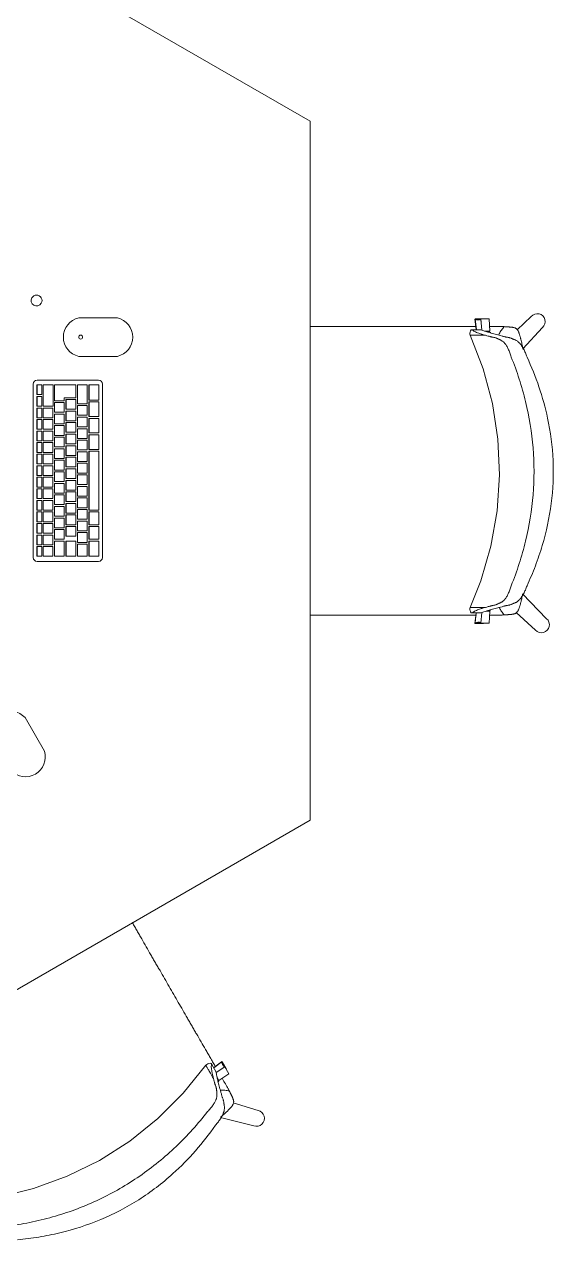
# Model space of a CAD drawing. Header units: millimetres. Extents: x 79795 to 317870, y -36033 to 97293.
# Drawn here: x 212063 to 212934, y 16366 to 18366 of the extents above; entities that cross this region are included whole.
import ezdxf

# ---------------------------------------------------------------- set-up
doc = ezdxf.new("R2010")
doc.units = ezdxf.units.MM
doc.header["$MEASUREMENT"] = 0
doc.layers.add('A-GENM', color=8, linetype='CONTINUOUS', lineweight=9)
doc.layers.add('I-FURN', color=8, linetype='CONTINUOUS', lineweight=9)

msp = doc.modelspace()

# ---------------------------------------------------------------- linework, layer by layer
at = {"layer": 'A-GENM'}
for p, q in [((212215.8, 17883.2), (212152.3, 17883.2)), ((212152.3, 17819.7), (212215.8, 17819.7)), ((212184.8, 17780.5), (212083.7, 17780.5)), ((212077.3, 17774.2), (212077.3, 17488.7)), ((212083.3, 17756.7), (212083.3, 17772.7)), ((212083.3, 17772.7), (212083.6, 17772.7)), ((212091.5, 17772.7), (212083.6, 17772.7)), ((212083.6, 17772.7), (212083.6, 17756.7)), ((212091.5, 17756.7), (212091.5, 17772.7)), ((212093.5, 17737.7), (212093.5, 17772.7)), ((212093.5, 17772.7), (212093.8, 17772.7)), ((212110, 17772.7), (212093.8, 17772.7)), ((212093.8, 17772.7), (212093.8, 17737.7)), ((212110, 17737.7), (212110, 17772.7)), ((212112.2, 17746.7), (212112.2, 17772.7)), ((212112.2, 17772.7), (212112.5, 17772.7)), ((212147.3, 17772.7), (212112.5, 17772.7)), ((212112.5, 17772.7), (212112.5, 17746.7)), ((212147.3, 17751.7), (212147.3, 17772.7)), ((212150, 17741.7), (212150, 17772.7)), ((212150, 17772.7), (212150.3, 17772.7)), ((212166.3, 17772.7), (212150.3, 17772.7)), ((212150.3, 17772.7), (212150.3, 17741.7)), ((212166.3, 17741.7), (212166.3, 17772.7)), ((212169, 17747.7), (212169, 17772.7)), ((212169, 17772.7), (212169.2, 17772.7)), ((212185.2, 17772.7), (212169.2, 17772.7)), ((212169.2, 17772.7), (212169.2, 17747.7)), ((212185.2, 17747.7), (212185.2, 17772.7)), ((212191.2, 17488.7), (212191.2, 17774.2)), ((212083.3, 17756.7), (212083.6, 17756.7)), ((212083.3, 17737.7), (212083.3, 17753.7)), ((212083.3, 17753.7), (212083.6, 17753.7)), ((212083.3, 17737.7), (212083.6, 17737.7)), ((212083.6, 17756.7), (212091.5, 17756.7)), ((212091.5, 17753.7), (212083.6, 17753.7)), ((212083.6, 17753.7), (212083.6, 17737.7)), ((212083.6, 17737.7), (212091.5, 17737.7)), ((212091.5, 17737.7), (212091.5, 17753.7)), ((212093.5, 17737.7), (212093.8, 17737.7)), ((212093.8, 17737.7), (212110, 17737.7)), ((212112.2, 17746.7), (212112.5, 17746.7)), ((212112.2, 17727.7), (212112.2, 17743.7)), ((212112.2, 17743.7), (212112.5, 17743.7)), ((212112.5, 17746.7), (212128.4, 17746.7)), ((212128.4, 17743.7), (212112.5, 17743.7)), ((212112.5, 17743.7), (212112.5, 17727.7)), ((212128.4, 17746.7), (212128.4, 17751.7)), ((212128.4, 17751.7), (212147.3, 17751.7)), ((212128.4, 17727.7), (212128.4, 17743.7)), ((212131.1, 17732.7), (212131.1, 17748.7)), ((212131.1, 17748.7), (212131.4, 17748.7)), ((212147.3, 17748.7), (212131.4, 17748.7)), ((212131.4, 17748.7), (212131.4, 17732.7)), ((212147.3, 17732.7), (212147.3, 17748.7)), ((212150, 17741.7), (212150.3, 17741.7)), ((212150, 17722.7), (212150, 17738.7)), ((212150, 17738.7), (212150.3, 17738.7)), ((212150.3, 17741.7), (212166.3, 17741.7)), ((212166.3, 17738.7), (212150.3, 17738.7)), ((212150.3, 17738.7), (212150.3, 17722.7)), ((212166.3, 17722.7), (212166.3, 17738.7)), ((212169, 17747.7), (212169.2, 17747.7)), ((212169, 17720.7), (212169, 17744.7)), ((212169, 17744.7), (212169.2, 17744.7)), ((212169.2, 17747.7), (212185.2, 17747.7)), ((212185.2, 17744.7), (212169.2, 17744.7)), ((212169.2, 17744.7), (212169.2, 17720.7)), ((212185.2, 17720.7), (212185.2, 17744.7)), ((212083.3, 17718.7), (212083.3, 17734.7)), ((212083.3, 17734.7), (212083.6, 17734.7)), ((212083.3, 17718.7), (212083.6, 17718.7)), ((212091.5, 17734.7), (212083.6, 17734.7)), ((212083.6, 17734.7), (212083.6, 17718.7)), ((212083.6, 17718.7), (212091.5, 17718.7)), ((212091.5, 17718.7), (212091.5, 17734.7)), ((212093.5, 17718.7), (212093.5, 17734.7)), ((212093.5, 17734.7), (212093.8, 17734.7)), ((212093.5, 17718.7), (212093.8, 17718.7)), ((212109.8, 17734.7), (212093.8, 17734.7)), ((212093.8, 17734.7), (212093.8, 17718.7)), ((212093.8, 17718.7), (212109.8, 17718.7)), ((212109.8, 17718.7), (212109.8, 17734.7)), ((212112.2, 17727.7), (212112.5, 17727.7)), ((212112.2, 17708.7), (212112.2, 17724.7)), ((212112.2, 17724.7), (212112.5, 17724.7)), ((212112.5, 17727.7), (212128.4, 17727.7)), ((212128.4, 17724.7), (212112.5, 17724.7)), ((212112.5, 17724.7), (212112.5, 17708.7)), ((212128.4, 17708.7), (212128.4, 17724.7)), ((212131.1, 17732.7), (212131.4, 17732.7)), ((212131.1, 17713.7), (212131.1, 17729.7)), ((212131.1, 17729.7), (212131.4, 17729.7)), ((212131.4, 17732.7), (212147.3, 17732.7)), ((212147.3, 17729.7), (212131.4, 17729.7)), ((212131.4, 17729.7), (212131.4, 17713.7)), ((212147.3, 17713.7), (212147.3, 17729.7)), ((212150, 17722.7), (212150.3, 17722.7)), ((212150, 17703.7), (212150, 17719.7)), ((212150, 17719.7), (212150.3, 17719.7)), ((212150.3, 17722.7), (212166.3, 17722.7)), ((212166.3, 17719.7), (212150.3, 17719.7)), ((212150.3, 17719.7), (212150.3, 17703.7)), ((212166.3, 17703.7), (212166.3, 17719.7)), ((212169, 17720.7), (212169.2, 17720.7)), ((212169, 17693.7), (212169, 17717.7)), ((212169, 17717.7), (212169.2, 17717.7)), ((212169.2, 17720.7), (212185.2, 17720.7)), ((212185.2, 17717.7), (212169.2, 17717.7)), ((212169.2, 17717.7), (212169.2, 17693.7)), ((212185.2, 17693.7), (212185.2, 17717.7)), ((212083.3, 17699.7), (212083.3, 17715.7)), ((212083.3, 17715.7), (212083.6, 17715.7)), ((212083.3, 17699.7), (212083.6, 17699.7)), ((212091.5, 17715.7), (212083.6, 17715.7)), ((212083.6, 17715.7), (212083.6, 17699.7)), ((212083.6, 17699.7), (212091.5, 17699.7)), ((212091.5, 17699.7), (212091.5, 17715.7)), ((212093.5, 17699.7), (212093.5, 17715.7)), ((212093.5, 17715.7), (212093.8, 17715.7)), ((212093.5, 17699.7), (212093.8, 17699.7)), ((212109.8, 17715.7), (212093.8, 17715.7)), ((212093.8, 17715.7), (212093.8, 17699.7)), ((212093.8, 17699.7), (212109.8, 17699.7)), ((212109.8, 17699.7), (212109.8, 17715.7)), ((212112.2, 17708.7), (212112.5, 17708.7)), ((212112.2, 17689.7), (212112.2, 17705.7)), ((212112.2, 17705.7), (212112.5, 17705.7)), ((212112.5, 17708.7), (212128.4, 17708.7)), ((212128.4, 17705.7), (212112.5, 17705.7)), ((212112.5, 17705.7), (212112.5, 17689.7)), ((212128.4, 17689.7), (212128.4, 17705.7)), ((212131.1, 17713.7), (212131.4, 17713.7)), ((212131.1, 17694.7), (212131.1, 17710.7)), ((212131.1, 17710.7), (212131.4, 17710.7)), ((212131.4, 17713.7), (212147.3, 17713.7)), ((212147.3, 17710.7), (212131.4, 17710.7)), ((212131.4, 17710.7), (212131.4, 17694.7)), ((212147.3, 17694.7), (212147.3, 17710.7)), ((212150, 17703.7), (212150.3, 17703.7)), ((212150, 17684.7), (212150, 17700.7)), ((212150, 17700.7), (212150.3, 17700.7)), ((212150.3, 17703.7), (212166.3, 17703.7)), ((212166.3, 17700.7), (212150.3, 17700.7)), ((212150.3, 17700.7), (212150.3, 17684.7)), ((212166.3, 17684.7), (212166.3, 17700.7)), ((212083.3, 17680.7), (212083.3, 17696.7)), ((212083.3, 17696.7), (212083.6, 17696.7)), ((212083.3, 17680.7), (212083.6, 17680.7)), ((212083.3, 17661.7), (212083.3, 17677.7)), ((212083.3, 17677.7), (212083.6, 17677.7)), ((212091.5, 17696.7), (212083.6, 17696.7)), ((212083.6, 17696.7), (212083.6, 17680.7)), ((212083.6, 17680.7), (212091.5, 17680.7)), ((212091.5, 17677.7), (212083.6, 17677.7)), ((212083.6, 17677.7), (212083.6, 17661.7)), ((212091.5, 17680.7), (212091.5, 17696.7)), ((212091.5, 17661.7), (212091.5, 17677.7)), ((212093.5, 17680.7), (212093.5, 17696.7)), ((212093.5, 17696.7), (212093.8, 17696.7)), ((212093.5, 17680.7), (212093.8, 17680.7)), ((212093.5, 17661.7), (212093.5, 17677.7)), ((212093.5, 17677.7), (212093.8, 17677.7)), ((212109.8, 17696.7), (212093.8, 17696.7)), ((212093.8, 17696.7), (212093.8, 17680.7)), ((212093.8, 17680.7), (212109.8, 17680.7)), ((212109.8, 17677.7), (212093.8, 17677.7)), ((212093.8, 17677.7), (212093.8, 17661.7)), ((212109.8, 17680.7), (212109.8, 17696.7)), ((212109.8, 17661.7), (212109.8, 17677.7)), ((212112.2, 17689.7), (212112.5, 17689.7)), ((212112.2, 17670.7), (212112.2, 17686.7)), ((212112.2, 17686.7), (212112.5, 17686.7)), ((212112.5, 17689.7), (212128.4, 17689.7)), ((212128.4, 17686.7), (212112.5, 17686.7)), ((212112.5, 17686.7), (212112.5, 17670.7)), ((212128.4, 17670.7), (212128.4, 17686.7)), ((212131.1, 17694.7), (212131.4, 17694.7)), ((212131.1, 17675.7), (212131.1, 17691.7)), ((212131.1, 17691.7), (212131.4, 17691.7)), ((212131.4, 17694.7), (212147.3, 17694.7)), ((212147.3, 17691.7), (212131.4, 17691.7)), ((212131.4, 17691.7), (212131.4, 17675.7)), ((212147.3, 17675.7), (212147.3, 17691.7)), ((212150, 17684.7), (212150.3, 17684.7)), ((212150, 17665.7), (212150, 17681.7)), ((212150, 17681.7), (212150.3, 17681.7)), ((212150.3, 17684.7), (212166.3, 17684.7)), ((212166.3, 17681.7), (212150.3, 17681.7)), ((212150.3, 17681.7), (212150.3, 17665.7)), ((212166.3, 17665.7), (212166.3, 17681.7)), ((212169, 17693.7), (212169.2, 17693.7)), ((212169, 17666.7), (212169, 17690.7)), ((212169, 17690.7), (212169.2, 17690.7)), ((212169.2, 17693.7), (212185.2, 17693.7)), ((212185.2, 17690.7), (212169.2, 17690.7)), ((212169.2, 17690.7), (212169.2, 17666.7)), ((212185.2, 17666.7), (212185.2, 17690.7)), ((212083.3, 17661.7), (212083.6, 17661.7)), ((212083.3, 17642.7), (212083.3, 17658.7)), ((212083.3, 17658.7), (212083.6, 17658.7)), ((212083.6, 17661.7), (212091.5, 17661.7)), ((212091.5, 17658.7), (212083.6, 17658.7)), ((212083.6, 17658.7), (212083.6, 17642.7)), ((212091.5, 17642.7), (212091.5, 17658.7)), ((212093.5, 17661.7), (212093.8, 17661.7)), ((212093.5, 17642.7), (212093.5, 17658.7)), ((212093.5, 17658.7), (212093.8, 17658.7)), ((212093.8, 17661.7), (212109.8, 17661.7)), ((212109.8, 17658.7), (212093.8, 17658.7)), ((212093.8, 17658.7), (212093.8, 17642.7)), ((212109.8, 17642.7), (212109.8, 17658.7)), ((212112.2, 17670.7), (212112.5, 17670.7)), ((212112.2, 17651.7), (212112.2, 17667.7)), ((212112.2, 17667.7), (212112.5, 17667.7)), ((212112.5, 17670.7), (212128.4, 17670.7)), ((212128.4, 17667.7), (212112.5, 17667.7)), ((212112.5, 17667.7), (212112.5, 17651.7)), ((212128.4, 17651.7), (212128.4, 17667.7)), ((212131.1, 17675.7), (212131.4, 17675.7)), ((212131.1, 17656.7), (212131.1, 17672.7)), ((212131.1, 17672.7), (212131.4, 17672.7)), ((212131.4, 17675.7), (212147.3, 17675.7)), ((212147.3, 17672.7), (212131.4, 17672.7)), ((212131.4, 17672.7), (212131.4, 17656.7)), ((212147.3, 17656.7), (212147.3, 17672.7)), ((212150, 17665.7), (212150.3, 17665.7)), ((212150, 17646.7), (212150, 17662.7)), ((212150, 17662.7), (212150.3, 17662.7)), ((212150.3, 17665.7), (212166.3, 17665.7)), ((212166.3, 17662.7), (212150.3, 17662.7)), ((212150.3, 17662.7), (212150.3, 17646.7)), ((212166.3, 17646.7), (212166.3, 17662.7)), ((212169, 17666.7), (212169.2, 17666.7)), ((212169, 17566.7), (212169, 17663.7)), ((212169, 17663.7), (212169.2, 17663.7)), ((212169.2, 17666.7), (212185.2, 17666.7)), ((212185.2, 17663.7), (212169.2, 17663.7)), ((212169.2, 17663.7), (212169.2, 17566.7)), ((212185.2, 17566.7), (212185.2, 17663.7)), ((212083.3, 17642.7), (212083.6, 17642.7)), ((212083.3, 17623.7), (212083.3, 17639.7)), ((212083.3, 17639.7), (212083.6, 17639.7)), ((212083.6, 17642.7), (212091.5, 17642.7)), ((212091.5, 17639.7), (212083.6, 17639.7)), ((212083.6, 17639.7), (212083.6, 17623.7)), ((212091.5, 17623.7), (212091.5, 17639.7)), ((212093.5, 17642.7), (212093.8, 17642.7)), ((212093.5, 17623.7), (212093.5, 17639.7)), ((212093.5, 17639.7), (212093.8, 17639.7)), ((212093.8, 17642.7), (212109.8, 17642.7)), ((212109.8, 17639.7), (212093.8, 17639.7)), ((212093.8, 17639.7), (212093.8, 17623.7)), ((212109.8, 17623.7), (212109.8, 17639.7)), ((212112.2, 17651.7), (212112.5, 17651.7)), ((212112.2, 17632.7), (212112.2, 17648.7)), ((212112.2, 17648.7), (212112.5, 17648.7)), ((212112.5, 17651.7), (212128.4, 17651.7)), ((212128.4, 17648.7), (212112.5, 17648.7)), ((212112.5, 17648.7), (212112.5, 17632.7)), ((212128.4, 17632.7), (212128.4, 17648.7)), ((212131.1, 17656.7), (212131.4, 17656.7)), ((212131.1, 17637.7), (212131.1, 17653.7)), ((212131.1, 17653.7), (212131.4, 17653.7)), ((212131.1, 17637.7), (212131.4, 17637.7)), ((212131.4, 17656.7), (212147.3, 17656.7)), ((212147.3, 17653.7), (212131.4, 17653.7)), ((212131.4, 17653.7), (212131.4, 17637.7)), ((212131.4, 17637.7), (212147.3, 17637.7)), ((212147.3, 17637.7), (212147.3, 17653.7)), ((212150, 17646.7), (212150.3, 17646.7)), ((212150, 17627.7), (212150, 17643.7)), ((212150, 17643.7), (212150.3, 17643.7)), ((212150.3, 17646.7), (212166.3, 17646.7)), ((212166.3, 17643.7), (212150.3, 17643.7)), ((212150.3, 17643.7), (212150.3, 17627.7)), ((212166.3, 17627.7), (212166.3, 17643.7)), ((212083.3, 17623.7), (212083.6, 17623.7)), ((212083.3, 17604.7), (212083.3, 17620.7)), ((212083.3, 17620.7), (212083.6, 17620.7)), ((212083.6, 17623.7), (212091.5, 17623.7)), ((212091.5, 17620.7), (212083.6, 17620.7)), ((212083.6, 17620.7), (212083.6, 17604.7)), ((212091.5, 17604.7), (212091.5, 17620.7)), ((212093.5, 17623.7), (212093.8, 17623.7)), ((212093.5, 17604.7), (212093.5, 17620.7)), ((212093.5, 17620.7), (212093.8, 17620.7)), ((212093.8, 17623.7), (212109.8, 17623.7)), ((212109.8, 17620.7), (212093.8, 17620.7)), ((212093.8, 17620.7), (212093.8, 17604.7)), ((212109.8, 17604.7), (212109.8, 17620.7)), ((212112.2, 17632.7), (212112.5, 17632.7)), ((212112.2, 17613.7), (212112.2, 17629.7)), ((212112.2, 17629.7), (212112.5, 17629.7)), ((212112.5, 17632.7), (212128.4, 17632.7)), ((212128.4, 17629.7), (212112.5, 17629.7)), ((212112.5, 17629.7), (212112.5, 17613.7)), ((212128.4, 17613.7), (212128.4, 17629.7)), ((212131.1, 17618.7), (212131.1, 17634.7)), ((212131.1, 17634.7), (212131.4, 17634.7)), ((212131.1, 17618.7), (212131.4, 17618.7)), ((212147.3, 17634.7), (212131.4, 17634.7)), ((212131.4, 17634.7), (212131.4, 17618.7)), ((212131.4, 17618.7), (212147.3, 17618.7)), ((212147.3, 17618.7), (212147.3, 17634.7)), ((212150, 17627.7), (212150.3, 17627.7)), ((212150, 17608.7), (212150, 17624.7)), ((212150, 17624.7), (212150.3, 17624.7)), ((212150.3, 17627.7), (212166.3, 17627.7)), ((212166.3, 17624.7), (212150.3, 17624.7)), ((212150.3, 17624.7), (212150.3, 17608.7)), ((212166.3, 17608.7), (212166.3, 17624.7)), ((212083.3, 17604.7), (212083.6, 17604.7)), ((212083.3, 17585.7), (212083.3, 17601.7)), ((212083.3, 17601.7), (212083.6, 17601.7)), ((212083.6, 17604.7), (212091.5, 17604.7)), ((212091.5, 17601.7), (212083.6, 17601.7)), ((212083.6, 17601.7), (212083.6, 17585.7)), ((212091.5, 17585.7), (212091.5, 17601.7)), ((212093.5, 17604.7), (212093.8, 17604.7)), ((212093.5, 17585.7), (212093.5, 17601.7)), ((212093.5, 17601.7), (212093.8, 17601.7)), ((212093.8, 17604.7), (212109.8, 17604.7)), ((212109.8, 17601.7), (212093.8, 17601.7)), ((212093.8, 17601.7), (212093.8, 17585.7)), ((212109.8, 17585.7), (212109.8, 17601.7)), ((212112.2, 17613.7), (212112.5, 17613.7)), ((212112.2, 17594.7), (212112.2, 17610.7)), ((212112.2, 17610.7), (212112.5, 17610.7)), ((212112.5, 17613.7), (212128.4, 17613.7)), ((212128.4, 17610.7), (212112.5, 17610.7)), ((212112.5, 17610.7), (212112.5, 17594.7)), ((212128.4, 17594.7), (212128.4, 17610.7)), ((212131.1, 17599.7), (212131.1, 17615.7)), ((212131.1, 17615.7), (212131.4, 17615.7)), ((212131.1, 17599.7), (212131.4, 17599.7)), ((212147.3, 17615.7), (212131.4, 17615.7)), ((212131.4, 17615.7), (212131.4, 17599.7)), ((212131.4, 17599.7), (212147.3, 17599.7)), ((212147.3, 17599.7), (212147.3, 17615.7)), ((212150, 17608.7), (212150.3, 17608.7)), ((212150, 17589.7), (212150, 17605.7)), ((212150, 17605.7), (212150.3, 17605.7)), ((212150.3, 17608.7), (212166.3, 17608.7)), ((212166.3, 17605.7), (212150.3, 17605.7)), ((212150.3, 17605.7), (212150.3, 17589.7)), ((212166.3, 17589.7), (212166.3, 17605.7)), ((212083.3, 17585.7), (212083.6, 17585.7)), ((212083.3, 17566.7), (212083.3, 17582.7)), ((212083.3, 17582.7), (212083.6, 17582.7)), ((212083.6, 17585.7), (212091.5, 17585.7)), ((212091.5, 17582.7), (212083.6, 17582.7)), ((212083.6, 17582.7), (212083.6, 17566.7)), ((212091.5, 17566.7), (212091.5, 17582.7)), ((212093.5, 17585.7), (212093.8, 17585.7)), ((212093.5, 17566.7), (212093.5, 17582.7)), ((212093.5, 17582.7), (212093.8, 17582.7)), ((212093.8, 17585.7), (212109.8, 17585.7)), ((212109.8, 17582.7), (212093.8, 17582.7)), ((212093.8, 17582.7), (212093.8, 17566.7)), ((212109.8, 17566.7), (212109.8, 17582.7)), ((212112.2, 17594.7), (212112.5, 17594.7)), ((212112.2, 17575.7), (212112.2, 17591.7)), ((212112.2, 17591.7), (212112.5, 17591.7)), ((212112.5, 17594.7), (212128.4, 17594.7)), ((212128.4, 17591.7), (212112.5, 17591.7)), ((212112.5, 17591.7), (212112.5, 17575.7)), ((212128.4, 17575.7), (212128.4, 17591.7)), ((212131.1, 17580.7), (212131.1, 17596.7)), ((212131.1, 17596.7), (212131.4, 17596.7)), ((212131.1, 17580.7), (212131.4, 17580.7)), ((212131.1, 17561.7), (212131.1, 17577.7)), ((212131.1, 17577.7), (212131.4, 17577.7)), ((212147.3, 17596.7), (212131.4, 17596.7)), ((212131.4, 17596.7), (212131.4, 17580.7)), ((212131.4, 17580.7), (212147.3, 17580.7)), ((212147.3, 17577.7), (212131.4, 17577.7)), ((212131.4, 17577.7), (212131.4, 17561.7)), ((212147.3, 17580.7), (212147.3, 17596.7)), ((212147.3, 17561.7), (212147.3, 17577.7)), ((212150, 17589.7), (212150.3, 17589.7)), ((212150, 17570.7), (212150, 17586.7)), ((212150, 17586.7), (212150.3, 17586.7)), ((212150.3, 17589.7), (212166.3, 17589.7)), ((212166.3, 17586.7), (212150.3, 17586.7)), ((212150.3, 17586.7), (212150.3, 17570.7)), ((212166.3, 17570.7), (212166.3, 17586.7)), ((212083.3, 17566.7), (212083.6, 17566.7)), ((212083.3, 17547.7), (212083.3, 17563.7)), ((212083.3, 17563.7), (212083.6, 17563.7)), ((212083.6, 17566.7), (212091.5, 17566.7)), ((212091.5, 17563.7), (212083.6, 17563.7)), ((212083.6, 17563.7), (212083.6, 17547.7)), ((212091.5, 17547.7), (212091.5, 17563.7)), ((212093.5, 17566.7), (212093.8, 17566.7)), ((212093.5, 17547.7), (212093.5, 17563.7)), ((212093.5, 17563.7), (212093.8, 17563.7)), ((212093.8, 17566.7), (212109.8, 17566.7)), ((212109.8, 17563.7), (212093.8, 17563.7)), ((212093.8, 17563.7), (212093.8, 17547.7)), ((212109.8, 17547.7), (212109.8, 17563.7)), ((212112.2, 17575.7), (212112.5, 17575.7)), ((212112.2, 17556.7), (212112.2, 17572.7)), ((212112.2, 17572.7), (212112.5, 17572.7)), ((212112.5, 17575.7), (212128.4, 17575.7)), ((212128.4, 17572.7), (212112.5, 17572.7)), ((212112.5, 17572.7), (212112.5, 17556.7)), ((212128.4, 17556.7), (212128.4, 17572.7)), ((212131.1, 17561.7), (212131.4, 17561.7)), ((212131.1, 17542.7), (212131.1, 17558.7)), ((212131.1, 17558.7), (212131.4, 17558.7)), ((212131.4, 17561.7), (212147.3, 17561.7)), ((212147.3, 17558.7), (212131.4, 17558.7)), ((212131.4, 17558.7), (212131.4, 17542.7)), ((212147.3, 17542.7), (212147.3, 17558.7)), ((212150, 17570.7), (212150.3, 17570.7)), ((212150, 17551.7), (212150, 17567.7)), ((212150, 17567.7), (212150.3, 17567.7)), ((212150.3, 17570.7), (212166.3, 17570.7)), ((212166.3, 17567.7), (212150.3, 17567.7)), ((212150.3, 17567.7), (212150.3, 17551.7)), ((212166.3, 17551.7), (212166.3, 17567.7)), ((212169, 17566.7), (212169.2, 17566.7)), ((212169, 17542.7), (212169, 17563.7)), ((212169, 17563.7), (212169.2, 17563.7)), ((212169.2, 17566.7), (212185.2, 17566.7)), ((212185.2, 17563.7), (212169.2, 17563.7)), ((212169.2, 17563.7), (212169.2, 17542.7)), ((212185.2, 17542.7), (212185.2, 17563.7)), ((212083.3, 17547.7), (212083.6, 17547.7)), ((212083.3, 17528.7), (212083.3, 17544.7)), ((212083.3, 17544.7), (212083.6, 17544.7)), ((212083.6, 17547.7), (212091.5, 17547.7)), ((212091.5, 17544.7), (212083.6, 17544.7)), ((212083.6, 17544.7), (212083.6, 17528.7)), ((212091.5, 17528.7), (212091.5, 17544.7)), ((212093.5, 17547.7), (212093.8, 17547.7)), ((212093.5, 17528.7), (212093.5, 17544.7)), ((212093.5, 17544.7), (212093.8, 17544.7)), ((212093.8, 17547.7), (212109.8, 17547.7)), ((212109.8, 17544.7), (212093.8, 17544.7)), ((212093.8, 17544.7), (212093.8, 17528.7)), ((212109.8, 17528.7), (212109.8, 17544.7)), ((212112.2, 17556.7), (212112.5, 17556.7)), ((212112.2, 17537.7), (212112.2, 17553.7)), ((212112.2, 17553.7), (212112.5, 17553.7)), ((212112.2, 17537.7), (212112.5, 17537.7)), ((212112.5, 17556.7), (212128.4, 17556.7)), ((212128.4, 17553.7), (212112.5, 17553.7)), ((212112.5, 17553.7), (212112.5, 17537.7)), ((212112.5, 17537.7), (212128.4, 17537.7)), ((212128.4, 17537.7), (212128.4, 17553.7)), ((212131.1, 17542.7), (212131.4, 17542.7)), ((212131.1, 17523.7), (212131.1, 17539.7)), ((212131.1, 17539.7), (212131.4, 17539.7)), ((212131.4, 17542.7), (212147.3, 17542.7)), ((212147.3, 17539.7), (212131.4, 17539.7)), ((212131.4, 17539.7), (212131.4, 17523.7)), ((212147.3, 17523.7), (212147.3, 17539.7)), ((212150, 17551.7), (212150.3, 17551.7)), ((212150, 17532.7), (212150, 17548.7)), ((212150, 17548.7), (212150.3, 17548.7)), ((212150.3, 17551.7), (212166.3, 17551.7)), ((212166.3, 17548.7), (212150.3, 17548.7)), ((212150.3, 17548.7), (212150.3, 17532.7)), ((212166.3, 17532.7), (212166.3, 17548.7)), ((212169, 17542.7), (212169.2, 17542.7)), ((212169, 17518.7), (212169, 17539.7)), ((212169, 17539.7), (212169.2, 17539.7)), ((212169.2, 17542.7), (212185.2, 17542.7)), ((212185.2, 17539.7), (212169.2, 17539.7)), ((212169.2, 17539.7), (212169.2, 17518.7)), ((212185.2, 17518.7), (212185.2, 17539.7)), ((212083.3, 17528.7), (212083.6, 17528.7)), ((212083.3, 17509.7), (212083.3, 17525.7)), ((212083.3, 17525.7), (212083.6, 17525.7)), ((212083.6, 17528.7), (212091.5, 17528.7)), ((212091.5, 17525.7), (212083.6, 17525.7)), ((212083.6, 17525.7), (212083.6, 17509.7)), ((212091.5, 17509.7), (212091.5, 17525.7)), ((212093.5, 17528.7), (212093.8, 17528.7)), ((212093.5, 17509.7), (212093.5, 17525.7)), ((212093.5, 17525.7), (212093.8, 17525.7)), ((212093.8, 17528.7), (212109.8, 17528.7)), ((212109.8, 17525.7), (212093.8, 17525.7)), ((212093.8, 17525.7), (212093.8, 17509.7)), ((212109.8, 17509.7), (212109.8, 17525.7)), ((212112.2, 17518.7), (212112.2, 17534.7)), ((212112.2, 17534.7), (212112.5, 17534.7)), ((212112.2, 17518.7), (212112.5, 17518.7)), ((212128.4, 17534.7), (212112.5, 17534.7)), ((212112.5, 17534.7), (212112.5, 17518.7)), ((212112.5, 17518.7), (212128.4, 17518.7)), ((212128.4, 17518.7), (212128.4, 17534.7)), ((212131.1, 17523.7), (212131.4, 17523.7)), ((212131.4, 17523.7), (212147.3, 17523.7)), ((212150, 17532.7), (212150.3, 17532.7)), ((212150, 17513.7), (212150, 17529.7)), ((212150, 17529.7), (212150.3, 17529.7)), ((212150.3, 17532.7), (212166.3, 17532.7)), ((212166.3, 17529.7), (212150.3, 17529.7)), ((212150.3, 17529.7), (212150.3, 17513.7)), ((212166.3, 17513.7), (212166.3, 17529.7)), ((212169, 17518.7), (212169.2, 17518.7)), ((212169.2, 17518.7), (212185.2, 17518.7)), ((212083.3, 17509.7), (212083.6, 17509.7)), ((212083.3, 17490.7), (212083.3, 17506.7)), ((212083.3, 17506.7), (212083.6, 17506.7)), ((212083.6, 17509.7), (212091.5, 17509.7)), ((212091.5, 17506.7), (212083.6, 17506.7)), ((212083.6, 17506.7), (212083.6, 17490.7)), ((212091.5, 17490.7), (212091.5, 17506.7)), ((212093.5, 17509.7), (212093.8, 17509.7)), ((212093.5, 17490.7), (212093.5, 17506.7)), ((212093.5, 17506.7), (212093.8, 17506.7)), ((212093.8, 17509.7), (212109.8, 17509.7)), ((212109.8, 17506.7), (212093.8, 17506.7)), ((212093.8, 17506.7), (212093.8, 17490.7)), ((212109.8, 17490.7), (212109.8, 17506.7)), ((212112.2, 17490.7), (212112.2, 17515.7)), ((212112.2, 17515.7), (212112.5, 17515.7)), ((212128.4, 17515.7), (212112.5, 17515.7)), ((212112.5, 17515.7), (212112.5, 17490.7)), ((212128.4, 17490.7), (212128.4, 17515.7)), ((212131.1, 17490.7), (212131.1, 17515.7)), ((212131.1, 17515.7), (212131.4, 17515.7)), ((212147.3, 17515.7), (212131.4, 17515.7)), ((212131.4, 17515.7), (212131.4, 17490.7)), ((212147.3, 17490.7), (212147.3, 17515.7)), ((212150, 17513.7), (212150.3, 17513.7)), ((212150, 17490.7), (212150, 17510.7)), ((212150, 17510.7), (212150.3, 17510.7)), ((212150.3, 17513.7), (212166.3, 17513.7)), ((212166.3, 17510.7), (212150.3, 17510.7)), ((212150.3, 17510.7), (212150.3, 17490.7)), ((212166.3, 17490.7), (212166.3, 17510.7)), ((212169, 17490.7), (212169, 17515.7)), ((212169, 17515.7), (212169.2, 17515.7)), ((212185.2, 17515.7), (212169.2, 17515.7)), ((212169.2, 17515.7), (212169.2, 17490.7)), ((212185.2, 17490.7), (212185.2, 17515.7)), ((212083.3, 17490.7), (212083.6, 17490.7)), ((212083.6, 17490.7), (212091.5, 17490.7)), ((212083.7, 17482.3), (212184.8, 17482.3)), ((212093.5, 17490.7), (212093.8, 17490.7)), ((212093.8, 17490.7), (212109.8, 17490.7)), ((212112.2, 17490.7), (212112.5, 17490.7)), ((212112.5, 17490.7), (212128.4, 17490.7)), ((212131.1, 17490.7), (212131.4, 17490.7)), ((212131.4, 17490.7), (212147.3, 17490.7)), ((212150, 17490.7), (212150.3, 17490.7)), ((212150.3, 17490.7), (212166.3, 17490.7)), ((212169, 17490.7), (212169.2, 17490.7)), ((212169.2, 17490.7), (212185.2, 17490.7)), ((212095.7, 17170.3), (212064, 17225.3))]:
    msp.add_line(p, q, dxfattribs=at)
for centre, radius, start, end in [((212159.4, 17851.4), 32.5, 102.6804, 257.3196), ((212208.6, 17851.4), 32.5, 282.6804, 77.3196), ((212155.4, 17851.4), 3.16, 90, 270), ((212155.4, 17851.4), 3.16, 270, 90), ((212083.7, 17774.2), 6.35, 90, 180), ((212184.8, 17774.2), 6.35, 0, 90), ((212083.7, 17488.7), 6.35, 180, 270), ((212184.8, 17488.7), 6.35, 270, 0), ((212040, 17203.2), 32.5, 42.6804, 197.3196), ((212064.7, 17160.6), 32.5, 222.6804, 17.3196)]:
    msp.add_arc(centre, radius, start, end, dxfattribs=at)
at = {"layer": 'I-FURN'}
for p, q in [((212532.8, 18206.6), (211536.9, 18781.5)), ((212532.9, 17056.6), (212532.8, 18206.6)), ((212804.2, 17880.7), (212806.3, 17863.5)), ((212804.3, 17881.6), (212806.5, 17863.5)), ((212817.6, 17881.6), (212804.3, 17881.6)), ((212815.2, 17862.9), (212814, 17881.3)), ((212814, 17881.3), (212827.3, 17881.3)), ((212815.2, 17863), (212814, 17880.3)), ((212827.3, 17881.3), (212828.7, 17861.4)), ((212896.6, 17885.2), (212873.8, 17863.1)), ((212795.8, 17858.1), (212796, 17859.6)), ((212795.9, 17856.2), (212795.8, 17858.1)), ((212796, 17859.6), (212796.8, 17861.7)), ((212796.8, 17861.7), (212798, 17863.5)), ((212813.7, 17863.5), (212800.1, 17863.5)), ((212828.7, 17861.4), (212819.9, 17861.4)), ((212828.7, 17860.4), (212822.8, 17860.4)), ((212883.1, 17831.9), (212915.3, 17867)), ((212796.4, 17854.4), (212795.9, 17856.2)), ((212796.4, 17854.4), (212817.7, 17799.2)), ((212817.7, 17799.2), (212832.9, 17742.1)), ((212832.9, 17742.1), (212841.8, 17683.7)), ((212841.8, 17683.7), (212844.4, 17624.6)), ((212844.4, 17624.6), (212840.6, 17565.6)), ((212840.6, 17565.6), (212830.4, 17507.3)), ((212830.4, 17507.3), (212813.9, 17450.5)), ((212813.9, 17450.5), (212796.4, 17406.6)), ((212922, 17388), (212882.6, 17428.7)), ((212795.9, 17404.8), (212795.8, 17402.9)), ((212795.8, 17402.9), (212796, 17401.4)), ((212796.4, 17406.6), (212795.9, 17404.8)), ((212796, 17401.4), (212796.8, 17399.3)), ((212796.8, 17399.3), (212798, 17397.5)), ((212813.7, 17397.5), (212800.1, 17397.5)), ((212806.3, 17397.5), (212804.2, 17380.3)), ((212806.2, 17397.5), (212804.3, 17381.3)), ((212814, 17380.6), (212815.2, 17398)), ((212822.8, 17400.5), (212828.7, 17400.5)), ((212825.7, 17401.5), (212828.7, 17401.5)), ((212828.7, 17400.5), (212827.3, 17380.6)), ((212872.2, 17398.3), (212903.8, 17369.3)), ((212804.2, 17380.3), (212817.6, 17380.3)), ((212827.3, 17380.6), (212814, 17380.6)), ((211536.9, 16481.5), (212532.9, 17056.6)), ((212387.3, 16659.1), (212374.2, 16649.3)), ((212388.1, 16659.6), (212374.3, 16649.2)), ((212394.8, 16648), (212388.1, 16659.6)), ((212361.5, 16653.2), (212324.3, 16607.2)), ((212363, 16654.7), (212361.5, 16653.2)), ((212364.9, 16655.9), (212363, 16654.7)), ((212366.4, 16656.3), (212364.9, 16655.9)), ((212368.3, 16656.6), (212366.4, 16656.3)), ((212370.1, 16656.4), (212368.3, 16656.6)), ((212371.2, 16654.6), (212378, 16642.8)), ((212378.3, 16641.3), (212392.7, 16651)), ((212399.4, 16639.4), (212382.8, 16628.3)), ((212392.7, 16651), (212399.4, 16639.4)), ((212382.8, 16628.3), (212379.9, 16633.4)), ((212382, 16627.8), (212380.5, 16630.4)), ((212324.3, 16607.2), (212282.5, 16565.5)), ((212447.4, 16578.9), (212406.5, 16591.7)), ((212282.5, 16565.5), (212236.3, 16528.5)), ((212385.4, 16567.6), (212440.3, 16553.7)), ((212236.3, 16528.5), (212186.4, 16496.8)), ((212186.4, 16496.8), (212133.4, 16470.6)), ((212133.4, 16470.6), (212077.9, 16450.3)), ((212077.9, 16450.3), (212020.5, 16436.1))]:
    msp.add_line(p, q, dxfattribs=at)
for centre, radius, start, end in [((212082.8, 17911.5), 9, 330, 150), ((212082.8, 17911.5), 9, 150, 330), ((212906.6, 17876.8), 13.1, 311.9896, 139.6059), ((212913.5, 17378.1), 13.1, 221.9662, 49.5824), ((212444.7, 16566.1), 13.1, 250.4176, 78.0338)]:
    msp.add_arc(centre, radius, start, end, dxfattribs=at)
for centre, major_axis, start_param, end_param in [((212809.6, 17897.1), (0, 17.4), 2.819103, 3.398599), ((212809.7, 17898.1), (0, 17.4), 2.819103, 3.398599), ((212823, 17898.1), (0, 17.4), 2.819103, 2.902745), ((212809.6, 17363.8), (0, 17.4), 6.026179, 6.605675), ((212809.7, 17364.8), (0, 17.4), 6.026179, 6.605675), ((212823, 17363.8), (0, 17.4), 0.238848, 0.322489), ((212404.3, 16662.7), (-15.1, -8.7), 5.960696, 6.540192), ((212405.1, 16663.2), (-15.1, -8.7), 5.960696, 6.540192), ((212411.8, 16651.6), (-15.1, -8.7), 5.960696, 6.044337)]:
    msp.add_ellipse(centre, major_axis=major_axis, ratio=0.978487, start_param=start_param, end_param=end_param, dxfattribs=at)
for points, knots in [([(212532.5, 17868.8), (212532.7, 17868.8), (212537.8, 17868.8), (212548.1, 17868.8), (212563.5, 17868.8), (212578.6, 17868.8), (212591.2, 17868.8), (212601.3, 17868.8), (212608.9, 17868.8), (212616.5, 17868.8), (212626.6, 17868.8), (212638.9, 17868.8), (212651.3, 17868.8), (212661.2, 17868.8), (212668.8, 17868.8), (212676.4, 17868.8), (212686.4, 17868.8), (212698.8, 17868.8), (212711.3, 17868.8), (212721.4, 17868.8), (212729.1, 17868.8), (212736.7, 17868.8), (212746.8, 17868.8), (212759.3, 17868.8), (212774.3, 17868.8), (212789.8, 17868.8), (212800.5, 17868.8), (212806.1, 17868.8), (212806.5, 17868.8)], [-0.751114, -0.751114, -0.751114, -0.751114, -0.75, -0.7142857, -0.6785714, -0.6428571, -0.6071429, -0.5892857, -0.5714286, -0.5535714, -0.5357143, -0.5, -0.4642857, -0.4464286, -0.4285714, -0.4107143, -0.3928571, -0.3571429, -0.3214286, -0.3035714, -0.2857143, -0.2678571, -0.25, -0.2142857, -0.1785714, -0.1428571, -0.1071429, -0.103964, -0.103964, -0.103964, -0.103964]), ([(212800.1, 17863.5), (212799.5, 17863.5), (212798.7, 17863.5), (212798, 17863.5), (212797.9, 17863.5), (212798.6, 17863.5), (212799.3, 17863.5), (212799.7, 17863.5)], [0, 0, 0, 0, 0.125, 0.25, 0.375, 0.5, 0.5837817, 0.5837817, 0.5837817, 0.5837817]), ([(212820.8, 17861), (212822.7, 17860.4), (212826, 17859.3), (212831, 17857.9), (212835.1, 17856.7), (212839.3, 17855.6), (212843.8, 17854.4), (212847.8, 17853.3), (212851.1, 17852.5), (212852.7, 17852), (212853.5, 17851.8)], [0, 0, 0, 0, 0.1428571, 0.2142857, 0.2857143, 0.3571429, 0.4285714, 0.5, 0.5357143, 0.5679815, 0.5679815, 0.5679815, 0.5679815]), ([(212852, 17868.6), (212850.4, 17866.7), (212847.6, 17862.9), (212844.8, 17858.2), (212843.4, 17855.4), (212843.1, 17854.5)], [0, 0, 0, 0, 0.02777778, 0.05555556, 0.06696683, 0.06696683, 0.06696683, 0.06696683]), ([(212852, 17868.6), (212853.1, 17868.5), (212854.8, 17868.4), (212856.7, 17868.3), (212857.8, 17868.2), (212858.6, 17868.2), (212859.4, 17868.1), (212860.5, 17868), (212861.7, 17867.9), (212862.9, 17867.8), (212863.8, 17867.7), (212864.3, 17867.7), (212864.7, 17867.6), (212865.1, 17867.6), (212865.6, 17867.5), (212866.5, 17867.4), (212867.7, 17867.2), (212869, 17866.8), (212870.3, 17866.4), (212871.5, 17865.8), (212872.7, 17864.9), (212873.6, 17863.9), (212874.2, 17863), (212874.7, 17862.3), (212875.1, 17861.7), (212875.6, 17860.7), (212876.1, 17859.4), (212876.8, 17857.7), (212877.4, 17855.9), (212877.9, 17854.2), (212878.4, 17852.6), (212878.8, 17851), (212879.2, 17849.3), (212879.7, 17847.5), (212880.3, 17845), (212881.3, 17840.6), (212882.1, 17836.9), (212882.6, 17834.5)], [0, 0, 0, 0, 0.0625, 0.09375, 0.109375, 0.125, 0.140625, 0.15625, 0.1875, 0.21875, 0.234375, 0.242188, 0.25, 0.257812, 0.265625, 0.28125, 0.3125, 0.34375, 0.375, 0.40625, 0.4375, 0.46875, 0.484375, 0.5, 0.515625, 0.53125, 0.5625, 0.59375, 0.625, 0.65625, 0.6875, 0.71875, 0.75, 0.78125, 0.8125, 0.875, 1, 1, 1, 1]), ([(212797.1, 17854.4), (212797.4, 17854.4), (212798, 17854.4), (212800, 17854.4), (212803.9, 17854.4), (212811.1, 17854.4), (212817.6, 17854.4), (212821.4, 17854.4)], [0.4444444, 0.4444444, 0.4444444, 0.4444444, 0.5138889, 0.5833333, 0.7222222, 0.8611111, 1, 1, 1, 1]), ([(212863.7, 17818.6), (212863, 17821.1), (212861.5, 17825.8), (212859.4, 17830.8), (212857.6, 17834.4), (212856.2, 17836.9), (212855, 17838.7), (212854.1, 17839.9), (212853.6, 17840.6), (212853.2, 17841.1), (212852.8, 17841.6), (212852.3, 17842.2), (212851.4, 17843.1), (212850, 17844.3), (212848.3, 17845.5), (212846.6, 17846.5), (212844.9, 17847.3), (212843.2, 17848), (212841.9, 17848.6), (212841.1, 17848.9), (212840.6, 17849.2), (212840.2, 17849.3), (212839.9, 17849.5), (212839.4, 17849.7), (212838.7, 17850), (212837.7, 17850.3), (212836.5, 17850.7), (212835, 17851), (212833.6, 17851.2), (212832.1, 17851.5), (212830.9, 17851.7), (212829.7, 17852.1), (212828.1, 17852.5), (212825.3, 17853.3), (212822.9, 17853.9), (212821.4, 17854.4)], [0, 0, 0, 0, 0.0625, 0.125, 0.15625, 0.1875, 0.21875, 0.234375, 0.242188, 0.25, 0.257812, 0.265625, 0.28125, 0.3125, 0.34375, 0.375, 0.40625, 0.4375, 0.46875, 0.484375, 0.492188, 0.5, 0.507812, 0.515625, 0.53125, 0.5625, 0.59375, 0.625, 0.6875, 0.71875, 0.75, 0.78125, 0.8125, 0.875, 1, 1, 1, 1]), ([(212853.8, 17851.8), (212854.2, 17851.7), (212855.1, 17851.5), (212856.7, 17851.2), (212858.4, 17850.9), (212860.2, 17850.5), (212861.5, 17850.2), (212862.7, 17849.8), (212863.5, 17849.5), (212864, 17849.3), (212864.4, 17849.2), (212864.8, 17849), (212865.3, 17848.8), (212866.2, 17848.4), (212867.5, 17847.9), (212869.2, 17847.3), (212870.9, 17846.5), (212872.6, 17845.6), (212874.3, 17844.4), (212875.8, 17843.3), (212876.7, 17842.3), (212877.3, 17841.7), (212877.7, 17841.3), (212878.1, 17840.8), (212878.7, 17840.1), (212879.6, 17838.9), (212881, 17837.1), (212882.5, 17834.6), (212884.6, 17831), (212887.1, 17825.9), (212888.9, 17821.1), (212889.8, 17818.6)], [0.5714286, 0.5714286, 0.5714286, 0.5714286, 0.5892857, 0.6071429, 0.6428571, 0.6607143, 0.6785714, 0.6964286, 0.7053571, 0.7098214, 0.7142857, 0.71875, 0.7232143, 0.7321429, 0.75, 0.7678571, 0.7857143, 0.8035714, 0.8214286, 0.8392857, 0.8482143, 0.8526786, 0.8571429, 0.8616071, 0.8660714, 0.875, 0.8928571, 0.9107143, 0.9285714, 0.9642857, 1, 1, 1, 1]), ([(212863.7, 17442.3), (212868.6, 17454.3), (212877.4, 17478.5), (212891.5, 17528), (212901.8, 17591.7), (212901.8, 17669.2), (212891.5, 17732.9), (212877.4, 17782.5), (212868.6, 17806.7), (212863.7, 17818.6)], [-1, -1, -1, -1, -0.9, -0.8, -0.6, -0.4, -0.2, -0.1, 0, 0, 0, 0]), ([(212889.8, 17818.6), (212897.3, 17802.6), (212910.4, 17769.7), (212926.2, 17712.8), (212934.7, 17648.3), (212931.6, 17577.3), (212919.1, 17519.5), (212903.9, 17474.8), (212894.8, 17453.1), (212889.8, 17442.3)], [-1, -1, -1, -1, -0.863636, -0.727273, -0.545455, -0.363636, -0.181818, -0.090909, 0, 0, 0, 0]), ([(212821.4, 17406.6), (212822.9, 17407), (212825.3, 17407.7), (212828.1, 17408.5), (212829.7, 17408.9), (212830.9, 17409.2), (212832.1, 17409.5), (212833.6, 17409.8), (212835, 17410), (212836.5, 17410.3), (212837.7, 17410.6), (212838.7, 17411), (212839.4, 17411.3), (212839.9, 17411.5), (212840.2, 17411.6), (212840.6, 17411.8), (212841.1, 17412), (212841.9, 17412.4), (212843.2, 17413), (212844.9, 17413.7), (212846.6, 17414.5), (212848.3, 17415.5), (212850, 17416.6), (212851.4, 17417.8), (212852.3, 17418.8), (212852.8, 17419.4), (212853.2, 17419.9), (212853.6, 17420.4), (212854.1, 17421), (212855, 17422.2), (212856.2, 17424.1), (212857.6, 17426.6), (212859.4, 17430.2), (212861.5, 17435.2), (212863, 17439.9), (212863.7, 17442.3)], [0, 0, 0, 0, 0.125, 0.1875, 0.21875, 0.25, 0.28125, 0.3125, 0.375, 0.40625, 0.4375, 0.46875, 0.484375, 0.492188, 0.5, 0.507812, 0.515625, 0.53125, 0.5625, 0.59375, 0.625, 0.65625, 0.6875, 0.71875, 0.734375, 0.742188, 0.75, 0.757812, 0.765625, 0.78125, 0.8125, 0.84375, 0.875, 0.9375, 1, 1, 1, 1]), ([(212889.8, 17442.3), (212888.9, 17439.8), (212887.1, 17435.1), (212884.6, 17430), (212882.5, 17426.4), (212881, 17423.9), (212879.6, 17422), (212878.7, 17420.8), (212878.1, 17420.2), (212877.7, 17419.7), (212877.3, 17419.2), (212876.7, 17418.6), (212875.8, 17417.7), (212874.3, 17416.5), (212872.6, 17415.4), (212870.9, 17414.5), (212869.2, 17413.7), (212867.5, 17413), (212866.2, 17412.5), (212865.3, 17412.2), (212864.8, 17412), (212864.4, 17411.8), (212864, 17411.6), (212863.5, 17411.4), (212862.7, 17411.1), (212861.5, 17410.7), (212860.2, 17410.4), (212858.4, 17410.1), (212856.7, 17409.8), (212855.1, 17409.5), (212854.2, 17409.3), (212853.8, 17409.2)], [0, 0, 0, 0, 0.0357143, 0.0714286, 0.0892857, 0.1071429, 0.125, 0.1339286, 0.1383929, 0.1428571, 0.1473214, 0.1517857, 0.1607143, 0.1785714, 0.1964286, 0.2142857, 0.2321429, 0.25, 0.2678571, 0.2767857, 0.28125, 0.2857143, 0.2901786, 0.2946429, 0.3035714, 0.3214286, 0.3392857, 0.3571429, 0.3928571, 0.4107143, 0.4285714, 0.4285714, 0.4285714, 0.4285714]), ([(212882.6, 17428.3), (212882.1, 17426), (212881.3, 17422.2), (212880.3, 17417.8), (212879.7, 17415.4), (212879.2, 17413.5), (212878.8, 17411.8), (212878.4, 17410.3), (212877.9, 17408.7), (212877.4, 17407), (212876.8, 17405.2), (212876.1, 17403.5), (212875.6, 17402.2), (212875.1, 17401.2), (212874.7, 17400.5), (212874.2, 17399.8), (212873.6, 17399), (212872.7, 17398), (212871.5, 17397.1), (212870.3, 17396.5), (212869, 17396), (212867.7, 17395.7), (212866.5, 17395.5), (212865.6, 17395.4), (212865.1, 17395.3), (212864.7, 17395.2), (212864.3, 17395.2), (212863.8, 17395.1), (212862.9, 17395), (212861.7, 17394.9), (212860.5, 17394.8), (212859.4, 17394.8), (212858.6, 17394.7), (212857.8, 17394.6), (212856.7, 17394.6), (212854.8, 17394.5), (212853.1, 17394.4), (212852, 17394.3)], [0, 0, 0, 0, 0.125, 0.1875, 0.21875, 0.25, 0.28125, 0.3125, 0.34375, 0.375, 0.40625, 0.4375, 0.46875, 0.484375, 0.5, 0.515625, 0.53125, 0.5625, 0.59375, 0.625, 0.65625, 0.6875, 0.71875, 0.734375, 0.742188, 0.75, 0.757812, 0.765625, 0.78125, 0.8125, 0.84375, 0.859375, 0.875, 0.890625, 0.90625, 0.9375, 1, 1, 1, 1]), ([(212821.4, 17406.6), (212818.4, 17406.6), (212813, 17406.6), (212806.6, 17406.6), (212801.9, 17406.6), (212799.2, 17406.6), (212797.8, 17406.6), (212797.3, 17406.6), (212797.1, 17406.6)], [0, 0, 0, 0, 0.1111111, 0.2222222, 0.3333333, 0.4444444, 0.5, 0.5555556, 0.5555556, 0.5555556, 0.5555556]), ([(212799.7, 17397.5), (212799.3, 17397.5), (212798.6, 17397.5), (212797.9, 17397.5), (212798, 17397.5), (212798.7, 17397.5), (212799.5, 17397.5), (212800.1, 17397.5)], [0.4171888, 0.4171888, 0.4171888, 0.4171888, 0.5, 0.625, 0.75, 0.875, 1, 1, 1, 1]), ([(212853.5, 17409.1), (212853.2, 17409), (212852.4, 17408.8), (212850.8, 17408.4), (212847.8, 17407.6), (212843.8, 17406.6), (212839.3, 17405.4), (212835.1, 17404.2), (212831, 17403.1), (212827.2, 17402), (212823.8, 17400.9), (212821.8, 17400.3), (212820.8, 17399.9)], [0.4320185, 0.4320185, 0.4320185, 0.4320185, 0.4464286, 0.4642857, 0.5, 0.5714286, 0.6428571, 0.7142857, 0.7857143, 0.8571429, 0.9285714, 1, 1, 1, 1]), ([(212843.7, 17407), (212843.9, 17406.6), (212845.1, 17404.3), (212847.6, 17400), (212850.4, 17396.2), (212852, 17394.3)], [0.93933321, 0.93933321, 0.93933321, 0.93933321, 0.94444444, 0.97222222, 1, 1, 1, 1]), ([(212806.6, 17394.1), (212805.9, 17394.1), (212802.6, 17394.1), (212796.8, 17394.1), (212789, 17394.1), (212781.3, 17394.1), (212771.2, 17394.1), (212758.8, 17394.1), (212746.6, 17394.1), (212736.6, 17394.1), (212729.1, 17394.1), (212721.4, 17394.1), (212711.4, 17394.1), (212699, 17394.1), (212684.1, 17394.1), (212668.9, 17394.1), (212653.8, 17394.1), (212638.8, 17394.1), (212626.3, 17394.1), (212616.2, 17394.1), (212608.6, 17394.1), (212601, 17394.1), (212590.9, 17394.1), (212578.5, 17394.1), (212566, 17394.1), (212555.9, 17394.1), (212548.3, 17394.1), (212540.7, 17394.1), (212535.5, 17394.1), (212532.8, 17394.1), (212532.6, 17394.1)], [-0.8977274, -0.8977274, -0.8977274, -0.8977274, -0.8928571, -0.875, -0.8571429, -0.8392857, -0.8214286, -0.7857143, -0.75, -0.7321429, -0.7142857, -0.6964286, -0.6785714, -0.6428571, -0.6071429, -0.5714286, -0.5357143, -0.5, -0.4642857, -0.4464286, -0.4285714, -0.4107143, -0.3928571, -0.3571429, -0.3214286, -0.3035714, -0.2857143, -0.2678571, -0.25, -0.2485148, -0.2485148, -0.2485148, -0.2485148]), ([(212240.3, 16888), (212240.4, 16887.8), (212241.8, 16885.5), (212244.4, 16881), (212248.2, 16874.4), (212252, 16867.8), (212257.1, 16859), (212263.3, 16848.2), (212269.5, 16837.4), (212274.5, 16828.7), (212278.4, 16822.1), (212282.2, 16815.5), (212287.2, 16806.8), (212293.5, 16796), (212300.9, 16783), (212308.5, 16769.9), (212316.1, 16756.7), (212323.5, 16743.9), (212329.8, 16733.1), (212334.8, 16724.4), (212338.6, 16717.8), (212342.4, 16711.2), (212347.3, 16702.6), (212353.5, 16692), (212359.6, 16681.3), (212364.7, 16672.6), (212368.6, 16665.9), (212372.5, 16659.1), (212375.4, 16654.1), (212377, 16651.2), (212377.4, 16650.6)], [-0.7515277, -0.7515277, -0.7515277, -0.7515277, -0.75, -0.7321429, -0.7142857, -0.6964286, -0.6785714, -0.6428571, -0.6071429, -0.5892857, -0.5714286, -0.5535714, -0.5357143, -0.5, -0.4642857, -0.4285714, -0.3928571, -0.3571429, -0.3214286, -0.3035714, -0.2857143, -0.2678571, -0.25, -0.2142857, -0.1785714, -0.1607143, -0.1428571, -0.125, -0.1071429, -0.1022726, -0.1022726, -0.1022726, -0.1022726]), ([(212361.5, 16653.2), (212361.5, 16653.2), (212361.5, 16653.1), (212361.8, 16652.6), (212362.2, 16651.8), (212363.2, 16650.1), (212365.2, 16646.7), (212368.8, 16640.5), (212372.1, 16634.8), (212373.9, 16631.6)], [0.3374293, 0.3374293, 0.3374293, 0.3374293, 0.3888889, 0.4444444, 0.5138889, 0.5833333, 0.7222222, 0.8611111, 1, 1, 1, 1]), ([(212371.4, 16642.7), (212371.1, 16644.2), (212370.6, 16647.1), (212370.2, 16650.6), (212370.5, 16653.1), (212370.9, 16654.2), (212371.2, 16654.6)], [0.3422864, 0.3422864, 0.3422864, 0.3422864, 0.5, 0.6666667, 0.8333333, 1, 1, 1, 1]), ([(212364.2, 16577), (212366, 16578.9), (212369.2, 16582.5), (212372.6, 16586.9), (212374.8, 16590.2), (212376.2, 16592.7), (212377.2, 16594.7), (212377.8, 16596), (212378.1, 16596.8), (212378.4, 16597.4), (212378.6, 16598), (212378.8, 16598.7), (212379.2, 16600), (212379.5, 16601.8), (212379.7, 16603.9), (212379.7, 16605.8), (212379.6, 16607.7), (212379.4, 16609.5), (212379.2, 16610.9), (212379.1, 16611.8), (212379, 16612.3), (212379, 16612.7), (212379, 16613.1), (212378.9, 16613.6), (212378.8, 16614.4), (212378.6, 16615.5), (212378.3, 16616.7), (212377.8, 16618.1), (212377.3, 16619.5), (212376.8, 16620.9), (212376.4, 16622), (212376.1, 16623.2), (212375.7, 16624.8), (212374.9, 16627.6), (212374.3, 16630), (212373.9, 16631.6)], [0, 0, 0, 0, 0.0625, 0.125, 0.15625, 0.1875, 0.21875, 0.234375, 0.242188, 0.25, 0.257812, 0.265625, 0.28125, 0.3125, 0.34375, 0.375, 0.40625, 0.4375, 0.46875, 0.484375, 0.492188, 0.5, 0.507812, 0.515625, 0.53125, 0.5625, 0.59375, 0.625, 0.6875, 0.71875, 0.75, 0.78125, 0.8125, 0.875, 1, 1, 1, 1]), ([(212379.5, 16635.4), (212379.8, 16633.4), (212380.5, 16630.1), (212381.8, 16625), (212382.8, 16620.9), (212384, 16616.7), (212385.2, 16612.2), (212386.3, 16608.2), (212387.2, 16604.8), (212387.8, 16602.7), (212388.3, 16601), (212388.9, 16599.4), (212389.5, 16597.8), (212390, 16596.1), (212390.4, 16594.7), (212390.7, 16593.5), (212390.8, 16592.7), (212390.9, 16592.1), (212391, 16591.7), (212391, 16591.3), (212391.1, 16590.8), (212391.2, 16589.8), (212391.4, 16588.4), (212391.7, 16586.6), (212391.9, 16584.8), (212391.9, 16582.8), (212391.8, 16580.8), (212391.5, 16579), (212391.2, 16577.6), (212391, 16576.9), (212390.8, 16576.3), (212390.6, 16575.7), (212390.3, 16574.9), (212389.7, 16573.4), (212388.7, 16571.3), (212387.4, 16568.7), (212385.3, 16565.1), (212382.1, 16560.5), (212378.9, 16556.5), (212377.2, 16554.5)], [0, 0, 0, 0, 0.142857, 0.214286, 0.285714, 0.357143, 0.428571, 0.5, 0.535714, 0.571429, 0.589286, 0.607143, 0.642857, 0.660714, 0.678571, 0.696429, 0.705357, 0.709821, 0.714286, 0.71875, 0.723214, 0.732143, 0.75, 0.767857, 0.785714, 0.803571, 0.821429, 0.839286, 0.848214, 0.852679, 0.857143, 0.861607, 0.866071, 0.875, 0.892857, 0.910714, 0.928571, 0.964286, 1, 1, 1, 1]), ([(212381.6, 16625.8), (212381.9, 16626.2), (212382.3, 16627.1), (212382.6, 16627.9), (212382.8, 16628.3)], [-0.5281276, -0.5281276, -0.5281276, -0.5281276, -0.3333333, -0.1258677, -0.1258677, -0.1258677, -0.1258677]), ([(212399.9, 16611.2), (212397.5, 16611.6), (212392.8, 16612.2), (212387.8, 16612.3), (212385.2, 16612.1), (212384.8, 16612.1)], [0, 0, 0, 0, 0.02777778, 0.05555556, 0.06066679, 0.06066679, 0.06066679, 0.06066679]), ([(212399.9, 16611.2), (212400.4, 16610.2), (212401.1, 16608.7), (212402, 16607), (212402.5, 16606), (212402.9, 16605.3), (212403.2, 16604.5), (212403.7, 16603.6), (212404.2, 16602.5), (212404.7, 16601.4), (212405.1, 16600.6), (212405.3, 16600.1), (212405.4, 16599.8), (212405.6, 16599.4), (212405.8, 16598.9), (212406.1, 16598.1), (212406.5, 16596.9), (212406.9, 16595.6), (212407.1, 16594.3), (212407.2, 16593), (212407, 16591.5), (212406.6, 16590.2), (212406.2, 16589.2), (212405.8, 16588.5), (212405.4, 16587.8), (212404.8, 16586.9), (212404, 16585.7), (212402.9, 16584.3), (212401.6, 16582.9), (212400.4, 16581.6), (212399.2, 16580.4), (212398.1, 16579.2), (212396.9, 16578), (212395.5, 16576.7), (212393.7, 16575), (212390.3, 16571.9), (212387.5, 16569.3), (212385.7, 16567.7)], [0, 0, 0, 0, 0.0625, 0.09375, 0.109375, 0.125, 0.140625, 0.15625, 0.1875, 0.21875, 0.234375, 0.242188, 0.25, 0.257812, 0.265625, 0.28125, 0.3125, 0.34375, 0.375, 0.40625, 0.4375, 0.46875, 0.484375, 0.5, 0.515625, 0.53125, 0.5625, 0.59375, 0.625, 0.65625, 0.6875, 0.71875, 0.75, 0.78125, 0.8125, 0.875, 1, 1, 1, 1]), ([(212038.3, 16388.9), (212051.1, 16390.7), (212076.4, 16395.1), (212126.4, 16407.7), (212186.7, 16430.6), (212253.8, 16469.4), (212303.8, 16510.2), (212339.7, 16547.1), (212356.2, 16566.9), (212364.2, 16577)], [-1, -1, -1, -1, -0.9, -0.8, -0.6, -0.4, -0.2, -0.1, 0, 0, 0, 0]), ([(212377.2, 16554.5), (212367, 16540), (212345.1, 16512.1), (212303.7, 16470), (212252.1, 16430.4), (212189.1, 16397.6), (212132.8, 16379.5), (212086.5, 16370.3), (212063.1, 16367.4), (212051.3, 16366.3)], [-1, -1, -1, -1, -0.863636, -0.727273, -0.545455, -0.363636, -0.181818, -0.090909, 0, 0, 0, 0])]:
    msp.add_open_spline(points, degree=3, knots=knots, dxfattribs=at)
for points in [[(212821.4, 17854.4), (212819.4, 17854.9), (212815.5, 17856), (212810.6, 17857.6), (212806.4, 17859.2), (212803.1, 17860.6), (212801, 17862.1), (212800.3, 17863), (212800.1, 17863.5)], [(212813.7, 17863.5), (212814.8, 17863.1), (212817.1, 17862.3), (212819.5, 17861.5), (212820.8, 17861)], [(212829.3, 17868.8), (212835.8, 17868.8), (212842.1, 17868.8), (212848.2, 17868.8)], [(212830.3, 17858.1), (212830, 17858.5), (212829.7, 17858.9), (212829.5, 17859.3)], [(212848.2, 17868.8), (212848.8, 17868.7), (212850.1, 17868.7), (212851.4, 17868.6), (212852, 17868.6)], [(212883.3, 17830.9), (212883.1, 17832.1), (212882.9, 17833.3), (212882.6, 17834.5)], [(212882.6, 17834.5), (212882.9, 17833.3), (212883.1, 17832.1), (212883.3, 17830.9)], [(212800.1, 17397.5), (212800.3, 17397.9), (212801, 17398.8), (212803.1, 17400.3), (212806.4, 17401.8), (212810.6, 17403.3), (212815.5, 17405), (212819.4, 17406.1), (212821.4, 17406.6)], [(212820.8, 17399.9), (212819.5, 17399.5), (212817.1, 17398.7), (212814.8, 17397.9), (212813.7, 17397.5)], [(212829.5, 17401.7), (212829.6, 17401.8), (212829.7, 17402), (212829.9, 17402.2)], [(212848.2, 17394.1), (212842, 17394.1), (212835.7, 17394.1), (212829.2, 17394.1)], [(212852, 17394.3), (212851.4, 17394.3), (212850.1, 17394.2), (212848.8, 17394.1), (212848.2, 17394.1)], [(212371.2, 16654.6), (212370.9, 16655.1), (212370.5, 16655.8), (212370.2, 16656.4), (212370.1, 16656.5), (212370.3, 16656), (212370.5, 16655.7)], [(212373.9, 16631.6), (212373.4, 16633.6), (212372.4, 16637.5), (212371.7, 16640.9), (212371.4, 16642.5)], [(212378, 16642.8), (212378.2, 16641.7), (212378.6, 16639.3), (212379.1, 16636.7), (212379.5, 16635.4)], [(212388.7, 16631.1), (212391.9, 16625.4), (212395.1, 16619.9), (212398.2, 16614.6)], [(212398.2, 16614.6), (212398.5, 16614), (212399, 16612.9), (212399.6, 16611.8), (212399.9, 16611.2)]]:
    msp.add_open_spline(points, degree=3, dxfattribs=at)

doc.saveas('drawing.dxf')
